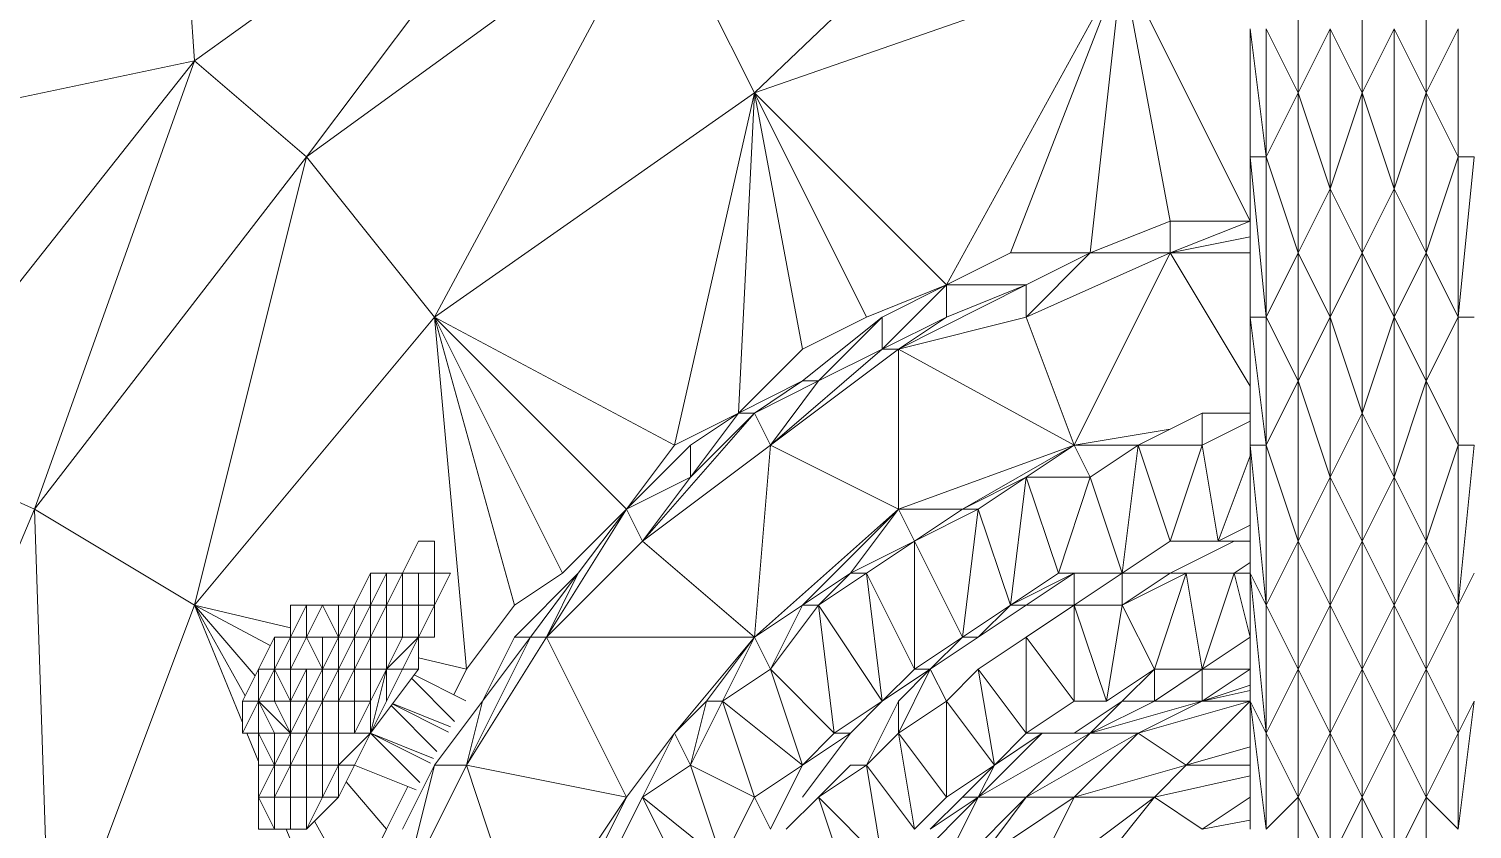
# Model space of a CAD drawing. Header units: millimetres. Extents: x 233224 to 234067, y -13631 to -11613.
# Drawn here: x 233501.33 to 233513.57, y -13580.7 to -13573.92 of the extents above; entities that cross this region are included whole.
import ezdxf

# ---------------------------------------------------------------- set-up
doc = ezdxf.new("R2010")
doc.units = ezdxf.units.MM
doc.header["$MEASUREMENT"] = 0
doc.layers.add('Int - Furniture', color=7, linetype='Continuous')
doc.layers.add('Int - Furniture _Pen_No__4', color=7, linetype='Continuous', lineweight=20, true_color=0x029e21)

# ---------------------------------------------------------------- blocks, each defined once
blk = doc.blocks.new('SAILOR AP1 D20-UZUNKOLLU')
at = {"layer": 'Int - Furniture _Pen_No__4', "linetype": 'Continuous'}
for p, q in [((13047.67, -921.12), (13036.81, -922.48)), ((13044.95, -922.48), (13047.67, -921.12)), ((13069.37, -921.12), (13055.81, -922.48)), ((13055.81, -922.48), (13058.52, -921.12)), ((13069.37, -922.48), (13069.37, -921.12)), ((13093.79, -921.12), (13080.22, -922.48)), ((13080.22, -922.48), (13080.22, -921.12)), ((13093.79, -922.48), (13093.79, -921.12)), ((13044.95, -922.48), (13036.81, -922.48)), ((13039.53, -925.19), (13036.81, -922.48)), ((13039.53, -925.19), (13044.95, -922.48)), ((13055.81, -922.48), (13044.95, -922.48)), ((13050.38, -925.19), (13044.95, -922.48)), ((13050.38, -925.19), (13055.81, -922.48)), ((13069.37, -922.48), (13055.81, -922.48)), ((13061.23, -925.19), (13055.81, -922.48)), ((13061.23, -925.19), (13069.37, -922.48)), ((13080.22, -922.48), (13069.37, -922.48)), ((13074.8, -925.19), (13069.37, -922.48)), ((13074.8, -925.19), (13080.22, -922.48)), ((13093.79, -922.48), (13080.22, -922.48)), ((13085.65, -925.19), (13080.22, -922.48)), ((13085.65, -925.19), (13093.79, -922.48)), ((13104.64, -922.48), (13093.79, -922.48)), ((13099.22, -925.19), (13093.79, -922.48)), ((13099.22, -925.19), (13104.64, -922.48)), ((13039.53, -925.19), (13028.67, -925.19)), ((13039.53, -925.19), (13034.1, -927.91)), ((13050.38, -925.19), (13039.53, -925.19)), ((13044.95, -927.91), (13039.53, -925.19)), ((13050.38, -925.19), (13044.95, -927.91)), ((13061.23, -925.19), (13050.38, -925.19)), ((13055.81, -927.91), (13050.38, -925.19)), ((13061.23, -925.19), (13055.81, -927.91)), ((13074.8, -925.19), (13061.23, -925.19)), ((13066.66, -927.91), (13061.23, -925.19)), ((13074.8, -925.19), (13066.66, -927.91)), ((13085.65, -925.19), (13074.8, -925.19)), ((13080.22, -927.91), (13074.8, -925.19)), ((13085.65, -925.19), (13080.22, -927.91)), ((13099.22, -925.19), (13085.65, -925.19)), ((13091.08, -927.91), (13085.65, -925.19)), ((13099.22, -925.19), (13091.08, -927.91)), ((13110.07, -925.19), (13099.22, -925.19)), ((13104.64, -927.91), (13099.22, -925.19)), ((13044.95, -927.91), (13034.1, -927.91)), ((13034.1, -927.91), (13039.53, -930.62)), ((13039.53, -930.62), (13044.95, -927.91)), ((13055.81, -927.91), (13044.95, -927.91)), ((13044.95, -927.91), (13050.38, -930.62)), ((13050.38, -930.62), (13055.81, -927.91)), ((13066.66, -927.91), (13055.81, -927.91)), ((13055.81, -927.91), (13061.23, -930.62)), ((13061.23, -930.62), (13066.66, -927.91)), ((13080.22, -927.91), (13066.66, -927.91)), ((13066.66, -927.91), (13072.08, -930.62)), ((13072.08, -930.62), (13080.22, -927.91)), ((13091.08, -927.91), (13080.22, -927.91)), ((13080.22, -927.91), (13085.65, -930.62)), ((13085.65, -930.62), (13091.08, -927.91)), ((13104.64, -927.91), (13091.08, -927.91)), ((13091.08, -927.91), (13099.22, -930.62)), ((13099.22, -930.62), (13104.64, -927.91)), ((13028.67, -930.62), (13039.53, -930.62)), ((13034.1, -933.33), (13039.53, -930.62)), ((13039.53, -930.62), (13050.38, -930.62)), ((13044.95, -933.33), (13039.53, -930.62)), ((13044.95, -933.33), (13050.38, -930.62)), ((13050.38, -930.62), (13061.23, -930.62)), ((13055.81, -933.33), (13050.38, -930.62)), ((13055.81, -933.33), (13061.23, -930.62)), ((13061.23, -930.62), (13072.08, -930.62)), ((13066.66, -933.33), (13061.23, -930.62)), ((13066.66, -933.33), (13072.08, -930.62)), ((13072.08, -930.62), (13085.65, -930.62)), ((13080.22, -933.33), (13072.08, -930.62)), ((13080.22, -933.33), (13085.65, -930.62)), ((13085.65, -930.62), (13099.22, -930.62)), ((13091.08, -933.33), (13085.65, -930.62)), ((13091.08, -933.33), (13099.22, -930.62)), ((13099.22, -930.62), (13110.07, -930.62)), ((13104.64, -933.33), (13099.22, -930.62)), ((13044.95, -933.33), (13034.1, -933.33)), ((13039.53, -936.05), (13034.1, -933.33)), ((13039.53, -936.05), (13044.95, -933.33)), ((13055.81, -933.33), (13044.95, -933.33)), ((13050.38, -936.05), (13044.95, -933.33)), ((13050.38, -936.05), (13055.81, -933.33)), ((13066.66, -933.33), (13055.81, -933.33)), ((13061.23, -936.05), (13055.81, -933.33)), ((13061.23, -936.05), (13066.66, -933.33)), ((13080.22, -933.33), (13066.66, -933.33)), ((13074.8, -936.05), (13066.66, -933.33)), ((13074.8, -936.05), (13080.22, -933.33)), ((13091.08, -933.33), (13080.22, -933.33)), ((13085.65, -936.05), (13080.22, -933.33)), ((13085.65, -936.05), (13091.08, -933.33)), ((13104.64, -933.33), (13091.08, -933.33)), ((13099.22, -936.05), (13091.08, -933.33)), ((13099.22, -936.05), (13104.64, -933.33)), ((13039.53, -936.05), (13028.67, -936.05)), ((13039.53, -936.05), (13036.81, -938.76)), ((13050.38, -936.05), (13039.53, -936.05)), ((13044.95, -938.76), (13039.53, -936.05)), ((13050.38, -936.05), (13044.95, -938.76)), ((13061.23, -936.05), (13050.38, -936.05)), ((13055.81, -938.76), (13050.38, -936.05)), ((13061.23, -936.05), (13055.81, -938.76)), ((13074.8, -936.05), (13061.23, -936.05)), ((13069.37, -938.76), (13061.23, -936.05)), ((13074.8, -936.05), (13069.37, -938.76)), ((13085.65, -936.05), (13074.8, -936.05)), ((13080.22, -938.76), (13074.8, -936.05)), ((13085.65, -936.05), (13080.22, -938.76)), ((13099.22, -936.05), (13085.65, -936.05)), ((13093.79, -938.76), (13085.65, -936.05)), ((13099.22, -936.05), (13093.79, -938.76)), ((13110.07, -936.05), (13099.22, -936.05)), ((13104.64, -938.76), (13099.22, -936.05)), ((13044.95, -938.76), (13036.81, -938.76)), ((13047.67, -940.12), (13036.81, -938.76)), ((13055.81, -938.76), (13044.95, -938.76)), ((13058.52, -940.12), (13044.95, -938.76)), ((13047.67, -940.12), (13044.95, -938.76)), ((13069.37, -938.76), (13055.81, -938.76)), ((13069.37, -940.12), (13055.81, -938.76)), ((13058.52, -940.12), (13055.81, -938.76)), ((13080.22, -938.76), (13069.37, -938.76)), ((13080.22, -940.12), (13069.37, -938.76)), ((13069.37, -940.12), (13069.37, -938.76)), ((13093.79, -938.76), (13080.22, -938.76)), ((13093.79, -940.12), (13080.22, -938.76)), ((13080.22, -940.12), (13080.22, -938.76)), ((13104.64, -938.76), (13093.79, -938.76)), ((13104.64, -940.12), (13093.79, -938.76)), ((13093.79, -940.12), (13093.79, -938.76)), ((13037.56, -940.12), (13036.81, -944.19)), ((13036.81, -944.19), (13039.53, -940.12)), ((13047.67, -940.12), (13036.81, -940.12)), ((13041.33, -940.12), (13039.53, -948.25)), ((13042.24, -940.12), (13042.24, -945.54)), ((13043.79, -940.12), (13042.24, -945.54)), ((13042.24, -945.54), (13047.67, -940.12)), ((13047.67, -940.12), (13044.95, -949.61)), ((13047.67, -940.12), (13047.67, -944.19)), ((13048.57, -940.12), (13047.67, -944.19)), ((13047.67, -944.19), (13050.38, -940.12)), ((13049.02, -940.12), (13047.67, -944.19)), ((13058.52, -940.12), (13047.67, -940.12)), ((13050.38, -940.12), (13050.38, -944.19)), ((13050.38, -944.19), (13053.09, -940.12)), ((13053.09, -940.12), (13058.52, -941.47)), ((13058.52, -940.12), (13058.52, -941.47)), ((13059.42, -940.12), (13058.52, -941.47)), ((13058.53, -940.12), (13058.52, -940.12)), ((13069.37, -940.12), (13058.53, -940.12)), ((13061.23, -941.47), (13061.23, -940.12)), ((13062.59, -940.12), (13061.23, -942.83)), ((13068.46, -940.12), (13061.23, -942.83)), ((13071.4, -940.12), (13069.37, -944.19)), ((13080.22, -940.12), (13069.37, -940.12)), ((13072.08, -944.19), (13072.08, -940.12)), ((13074.35, -940.12), (13085.65, -946.9)), ((13080.24, -940.12), (13080.22, -940.12)), ((13093.79, -940.12), (13080.24, -940.12)), ((13085.65, -940.12), (13085.65, -946.9)), ((13087.01, -940.12), (13085.65, -946.9)), ((13088.36, -940.12), (13085.65, -946.9)), ((13088.36, -940.12), (13110.07, -950.97)), ((13088.36, -946.9), (13088.36, -940.12)), ((13093.81, -940.12), (13093.79, -940.12)), ((13104.64, -940.12), (13093.81, -940.12)), ((13058.52, -941.47), (13050.38, -944.19)), ((13058.52, -941.47), (13058.52, -945.54)), ((13058.52, -946.9), (13061.23, -941.49)), ((13061.23, -941.49), (13061.23, -941.47)), ((13061.23, -941.47), (13061.23, -946.9)), ((13061.23, -942.83), (13069.37, -944.19)), ((13036.81, -944.19), (13039.53, -948.25)), ((13047.67, -944.19), (13044.95, -953.68)), ((13044.95, -949.61), (13047.67, -944.19)), ((13047.67, -944.19), (13047.67, -948.25)), ((13050.38, -944.19), (13047.67, -948.25)), ((13047.67, -944.19), (13050.38, -944.19)), ((13050.38, -948.25), (13050.38, -944.19)), ((13050.38, -944.19), (13058.52, -945.54)), ((13069.37, -944.19), (13061.23, -946.9)), ((13069.37, -944.19), (13069.37, -949.61)), ((13072.08, -944.19), (13069.37, -949.61)), ((13069.37, -944.19), (13072.08, -944.19)), ((13042.24, -945.54), (13039.53, -955.04)), ((13039.53, -948.25), (13042.24, -945.54)), ((13042.24, -945.54), (13044.95, -949.61)), ((13058.52, -945.54), (13050.38, -948.25)), ((13058.52, -945.54), (13055.81, -950.97)), ((13058.52, -945.54), (13058.52, -946.9)), ((13058.52, -945.54), (13058.52, -945.54)), ((13058.52, -946.9), (13055.81, -950.97)), ((13058.52, -950.97), (13058.52, -946.9)), ((13058.52, -950.97), (13061.23, -946.91)), ((13061.23, -946.9), (13061.23, -946.91)), ((13061.23, -946.9), (13069.37, -949.61)), ((13085.65, -946.9), (13069.37, -955.04)), ((13070.73, -946.91), (13069.37, -955.04)), ((13085.65, -946.9), (13080.22, -959.11)), ((13085.65, -946.9), (13085.65, -953.68)), ((13088.36, -946.9), (13085.65, -953.68)), ((13085.65, -946.9), (13088.36, -946.9)), ((13088.36, -946.9), (13110.07, -950.97)), ((13039.53, -948.25), (13025.96, -959.11)), ((13039.53, -948.25), (13031.39, -959.11)), ((13039.53, -948.25), (13039.53, -955.04)), ((13047.67, -948.25), (13044.95, -953.68)), ((13047.67, -948.25), (13047.67, -950.97)), ((13050.38, -948.25), (13047.67, -950.97)), ((13050.38, -948.25), (13047.67, -952.32)), ((13047.67, -948.25), (13050.38, -948.25)), ((13050.38, -948.25), (13055.81, -950.97)), ((13044.95, -949.61), (13039.53, -959.11)), ((13039.53, -955.04), (13044.95, -949.61)), ((13044.95, -949.61), (13044.95, -953.68)), ((13069.37, -949.61), (13058.52, -950.97)), ((13069.37, -949.61), (13066.66, -953.68)), ((13069.37, -955.04), (13069.37, -949.61)), ((13047.67, -950.97), (13044.95, -955.04)), ((13044.95, -953.68), (13047.67, -950.97)), ((13055.81, -950.97), (13047.67, -952.32)), ((13055.81, -950.97), (13055.81, -955.04)), ((13058.52, -950.97), (13055.81, -955.04)), ((13055.81, -950.97), (13058.52, -950.97)), ((13058.52, -950.97), (13058.52, -956.39)), ((13058.52, -950.97), (13066.66, -953.68)), ((13110.07, -950.97), (13082.94, -965.89)), ((13085.65, -960.46), (13110.07, -950.97)), ((13085.65, -953.68), (13110.07, -950.97)), ((13110.07, -950.97), (13099.22, -982.17)), ((13047.67, -952.32), (13047.67, -955.04)), ((13047.67, -952.32), (13055.81, -955.04)), ((13044.95, -953.68), (13039.53, -963.18)), ((13039.53, -959.11), (13044.95, -953.68)), ((13044.95, -953.68), (13044.95, -957.75)), ((13066.66, -953.68), (13058.52, -956.39)), ((13066.66, -953.68), (13066.66, -959.11)), ((13066.66, -953.68), (13069.37, -955.04)), ((13080.22, -959.11), (13085.65, -953.68)), ((13085.65, -953.68), (13082.94, -959.11)), ((13085.65, -953.68), (13085.65, -960.46)), ((13126.35, -953.68), (13099.22, -982.17)), ((13031.39, -959.11), (13039.53, -955.04)), ((13039.53, -955.04), (13034.1, -963.18)), ((13039.53, -955.04), (13039.53, -959.11)), ((13044.95, -959.11), (13047.67, -955.04)), ((13047.67, -955.04), (13053.09, -959.11)), ((13055.81, -955.04), (13047.67, -955.04)), ((13055.81, -955.04), (13053.1, -959.1)), ((13055.81, -959.11), (13055.81, -955.04)), ((13058.52, -955.04), (13055.81, -959.11)), ((13058.52, -955.04), (13055.81, -960.46)), ((13055.81, -955.04), (13058.52, -955.04)), ((13069.37, -955.04), (13063.94, -964.53)), ((13069.37, -955.04), (13063.94, -969.96)), ((13069.37, -955.04), (13066.66, -959.11)), ((13069.37, -955.04), (13077.51, -969.96)), ((13069.37, -955.04), (13080.22, -959.11)), ((13058.52, -956.39), (13055.81, -960.46)), ((13058.52, -956.39), (13066.66, -959.11)), ((13044.95, -957.75), (13039.53, -963.18)), ((13044.95, -957.75), (13042.24, -961.82)), ((13044.95, -957.75), (13044.95, -959.11)), ((13039.53, -959.11), (13031.39, -967.25)), ((13034.1, -963.18), (13039.53, -959.11)), ((13039.53, -959.11), (13039.53, -963.18)), ((13044.95, -959.11), (13042.24, -961.82)), ((13044.95, -959.11), (13050.38, -963.18)), ((13053.09, -959.11), (13044.95, -959.11)), ((13053.09, -959.11), (13050.38, -963.18)), ((13053.1, -959.1), (13053.09, -959.11)), ((13053.09, -963.18), (13055.81, -959.11)), ((13055.81, -959.11), (13055.81, -960.46)), ((13066.66, -959.11), (13055.81, -960.46)), ((13063.94, -964.53), (13066.66, -959.11)), ((13066.66, -959.11), (13063.94, -963.18)), ((13080.22, -959.11), (13077.51, -969.96)), ((13082.94, -959.11), (13077.51, -969.96)), ((13080.22, -959.11), (13082.94, -959.11)), ((13082.94, -959.11), (13080.22, -965.89)), ((13082.94, -965.89), (13082.94, -959.11)), ((13055.81, -960.46), (13053.09, -963.18)), ((13055.81, -960.46), (13053.09, -964.53)), ((13055.81, -960.46), (13063.94, -963.18)), ((13082.94, -965.89), (13085.65, -960.46)), ((13042.24, -961.82), (13039.53, -964.53)), ((13042.24, -961.82), (13039.53, -965.89)), ((13039.53, -963.18), (13042.24, -961.82)), ((13042.24, -961.82), (13047.67, -965.89)), ((13050.38, -963.18), (13042.24, -961.82)), ((13039.53, -963.18), (13031.39, -971.32)), ((13031.39, -967.25), (13039.53, -963.18)), ((13039.53, -963.18), (13036.81, -967.25)), ((13039.53, -963.18), (13039.53, -964.53)), ((13050.38, -963.18), (13047.67, -965.89)), ((13050.38, -967.25), (13053.09, -963.18)), ((13053.09, -963.18), (13053.09, -964.53)), ((13063.94, -963.18), (13053.09, -964.53)), ((13063.94, -963.18), (13061.23, -968.6)), ((13063.94, -963.18), (13063.94, -964.53)), ((13039.53, -964.53), (13036.81, -967.25)), ((13053.09, -964.53), (13050.38, -967.25)), ((13053.09, -964.53), (13050.38, -968.6)), ((13053.09, -964.53), (13061.23, -968.6)), ((13063.94, -964.53), (13061.23, -968.6)), ((13063.94, -964.53), (13063.94, -969.96)), ((13036.81, -968.6), (13039.53, -965.89)), ((13039.53, -965.89), (13044.95, -969.96)), ((13047.67, -965.89), (13039.53, -965.89)), ((13047.67, -965.89), (13044.95, -969.96)), ((13047.67, -965.89), (13050.38, -967.25)), ((13077.51, -969.96), (13080.22, -965.89)), ((13080.22, -965.89), (13077.51, -971.32)), ((13082.94, -965.89), (13077.51, -971.32)), ((13082.94, -965.89), (13080.22, -972.67)), ((13080.22, -971.32), (13082.94, -965.89)), ((13080.22, -965.89), (13082.94, -965.89)), ((13082.94, -965.89), (13099.22, -982.17)), ((13050.38, -967.25), (13044.95, -969.96)), ((13047.67, -969.96), (13050.38, -967.25)), ((13047.68, -971.31), (13050.38, -967.25)), ((13050.38, -967.25), (13050.38, -968.6)), ((13036.81, -968.6), (13042.24, -972.67)), ((13044.95, -969.96), (13036.81, -968.6)), ((13050.38, -968.6), (13047.67, -971.32)), ((13050.38, -968.6), (13058.52, -972.67)), ((13061.23, -968.6), (13050.38, -968.6)), ((13058.52, -974.03), (13061.23, -968.6)), ((13061.23, -968.6), (13058.52, -972.67)), ((13061.23, -968.6), (13063.94, -969.96)), ((13044.95, -969.96), (13042.24, -972.67)), ((13047.67, -969.96), (13042.24, -972.67)), ((13044.95, -969.96), (13047.67, -969.96)), ((13063.94, -969.96), (13053.09, -982.17)), ((13063.94, -969.96), (13055.81, -978.1)), ((13058.52, -974.03), (13063.94, -969.96)), ((13063.94, -969.96), (13069.37, -980.81)), ((13063.94, -969.96), (13077.51, -969.96)), ((13077.51, -969.96), (13069.37, -980.81)), ((13077.51, -969.96), (13077.51, -971.32)), ((13034.1, -971.32), (13039.53, -976.74)), ((13042.24, -972.67), (13034.1, -971.32)), ((13044.95, -974.03), (13047.67, -971.32)), ((13047.67, -971.32), (13044.95, -975.39)), ((13047.67, -971.32), (13047.68, -971.31)), ((13047.67, -971.32), (13055.81, -976.74)), ((13058.52, -972.67), (13047.67, -971.32)), ((13077.51, -971.32), (13069.37, -980.81)), ((13077.51, -971.32), (13074.8, -976.74)), ((13074.8, -978.1), (13080.22, -971.32)), ((13080.22, -971.32), (13074.8, -976.74)), ((13077.51, -971.32), (13080.22, -971.32)), ((13042.24, -972.67), (13039.53, -976.74)), ((13042.24, -972.67), (13042.24, -974.03)), ((13058.52, -972.67), (13055.81, -976.74)), ((13058.52, -972.67), (13058.52, -974.03)), ((13080.22, -972.67), (13077.51, -978.1)), ((13080.22, -972.67), (13099.22, -982.17)), ((13039.53, -976.74), (13031.39, -974.03)), ((13042.24, -974.03), (13039.53, -976.74)), ((13039.53, -978.1), (13044.95, -974.03)), ((13044.95, -974.03), (13042.24, -978.1)), ((13044.95, -974.03), (13044.95, -975.39)), ((13055.81, -978.1), (13058.52, -974.03)), ((13058.52, -974.03), (13055.81, -976.74)), ((13044.95, -975.39), (13042.24, -978.1)), ((13044.95, -975.39), (13050.38, -980.81)), ((13055.81, -976.74), (13044.95, -975.39)), ((13039.53, -976.74), (13036.81, -979.46)), ((13055.81, -976.74), (13050.38, -980.81)), ((13055.81, -976.74), (13055.81, -978.1)), ((13069.37, -980.81), (13074.8, -976.74)), ((13074.8, -976.74), (13072.08, -982.17)), ((13074.8, -976.74), (13074.8, -978.1)), ((13036.81, -980.81), (13042.22, -978.11)), ((13042.24, -978.1), (13039.53, -982.17)), ((13042.24, -978.1), (13042.22, -978.11)), ((13042.24, -978.1), (13047.67, -984.88)), ((13050.38, -980.81), (13042.24, -978.1)), ((13055.81, -978.1), (13050.38, -980.81)), ((13053.09, -982.17), (13055.81, -978.1)), ((13072.08, -983.53), (13077.51, -978.1)), ((13072.08, -983.53), (13074.8, -978.1)), ((13074.8, -978.1), (13072.08, -982.17)), ((13077.51, -978.1), (13099.22, -982.17)), ((13036.81, -980.81), (13039.53, -982.17)), ((13050.38, -980.81), (13047.67, -984.88)), ((13050.38, -980.81), (13053.09, -982.17)), ((13069.37, -980.81), (13053.09, -982.17)), ((13069.37, -980.81), (13061.23, -991.66)), ((13069.37, -980.81), (13072.08, -982.17)), ((13039.53, -982.17), (13034.1, -984.88)), ((13039.53, -982.17), (13042.24, -987.6)), ((13047.67, -984.88), (13039.53, -982.17)), ((13053.09, -982.17), (13044.95, -988.95)), ((13047.67, -986.24), (13053.09, -982.17)), ((13053.09, -982.17), (13047.67, -984.88)), ((13053.09, -982.17), (13053.09, -999.8)), ((13053.09, -982.17), (13061.23, -991.66)), ((13072.08, -982.17), (13061.23, -991.66)), ((13072.08, -982.17), (13066.66, -987.6)), ((13099.22, -982.17), (13069.37, -988.95)), ((13072.08, -983.53), (13099.22, -982.17)), ((13072.08, -982.17), (13072.08, -983.53)), ((13099.22, -982.17), (13080.22, -1009.31)), ((13099.22, -982.17), (13115.49, -990.31)), ((13072.08, -983.53), (13066.66, -987.6)), ((13072.08, -983.53), (13069.37, -988.95)), ((13069.37, -987.6), (13072.08, -983.53)), ((13034.1, -984.88), (13039.53, -991.66)), ((13042.24, -987.6), (13034.1, -984.88)), ((13047.67, -984.88), (13042.24, -987.6)), ((13047.67, -984.88), (13047.67, -986.24)), ((13047.67, -986.24), (13042.24, -987.6)), ((13044.95, -988.95), (13047.67, -986.24)), ((13039.53, -991.66), (13031.39, -987.6)), ((13042.24, -987.6), (13039.53, -991.66)), ((13042.24, -987.6), (13044.95, -988.95)), ((13061.23, -991.66), (13066.66, -987.6)), ((13066.66, -987.6), (13063.94, -993.02)), ((13069.37, -987.6), (13063.94, -993.02)), ((13066.66, -987.6), (13069.37, -987.6)), ((13044.95, -988.95), (13039.53, -991.66)), ((13044.95, -988.95), (13039.53, -993.02)), ((13063.94, -993.02), (13069.37, -988.95)), ((13069.37, -988.95), (13080.22, -1009.31)), ((13115.49, -990.31), (13080.22, -1009.31)), ((13115.49, -990.31), (13093.79, -1020.15)), ((13039.53, -991.66), (13034.1, -994.38)), ((13061.23, -991.66), (13053.09, -999.8)), ((13061.23, -991.66), (13063.94, -993.02)), ((13039.53, -993.02), (13031.39, -998.45)), ((13034.1, -995.73), (13039.53, -993.02)), ((13039.53, -993.02), (13042.24, -1006.59)), ((13039.53, -993.02), (13053.09, -999.8)), ((13063.94, -993.02), (13053.09, -999.8)), ((13063.94, -993.02), (13058.52, -998.45)), ((13063.94, -993.02), (13058.52, -997.1)), ((13063.94, -993.02), (13080.22, -1009.31)), ((13126.35, -995.73), (13093.79, -1020.15)), ((13126.35, -995.73), (13101.93, -1029.65)), ((13053.09, -999.8), (13058.52, -997.1)), ((13058.52, -997.1), (13053.09, -1001.17)), ((13053.09, -1002.52), (13058.52, -997.1)), ((13058.52, -998.45), (13055.81, -1002.52)), ((13058.52, -998.45), (13080.22, -1009.31)), ((13053.09, -999.8), (13042.24, -1006.59)), ((13053.09, -999.8), (13053.09, -1001.17)), ((13042.24, -1006.59), (13025.96, -1001.17)), ((13053.09, -1001.17), (13042.24, -1006.59)), ((13053.09, -1001.17), (13047.67, -1005.24)), ((13053.09, -1001.17), (13053.09, -1002.52)), ((13053.09, -1002.52), (13047.67, -1005.24)), ((13055.81, -1002.52), (13050.38, -1006.59)), ((13055.81, -1002.52), (13080.22, -1009.31)), ((13042.24, -1006.59), (13047.67, -1005.24)), ((13047.67, -1005.24), (13042.24, -1009.31)), ((13042.24, -1006.59), (13031.39, -1012.01)), ((13042.24, -1006.59), (13042.24, -1009.31)), ((13047.7, -1006.64), (13049.88, -1011.03)), ((13050.38, -1006.59), (13048.21, -1007.67)), ((13050.38, -1006.59), (13051.34, -1010.66)), ((13080.22, -1009.31), (13050.38, -1006.59)), ((13047.43, -1012.88), (13045.04, -1008.1)), ((13045.49, -1007.94), (13047.46, -1012.85)), ((13045.95, -1007.59), (13049.61, -1011.24)), ((13055.81, -1009.31), (13058.52, -1007.94)), ((13058.52, -1007.94), (13058.52, -1008.4)), ((13058.52, -1008.4), (13058.52, -1009.31)), ((13042.24, -1009.31), (13031.39, -1012.01)), ((13042.24, -1009.31), (13036.81, -1012.01)), ((13042.41, -1009.65), (13044.95, -1014.73)), ((13042.81, -1009.38), (13044.95, -1014.73)), ((13047.29, -1012.98), (13043.38, -1009.09)), ((13055.81, -1009.31), (13053.09, -1010.66)), ((13053.09, -1009.31), (13053.09, -1010.66)), ((13053.09, -1009.31), (13055.81, -1009.31)), ((13080.22, -1009.31), (13055.81, -1029.65)), ((13055.81, -1010.66), (13055.81, -1009.31)), ((13058.52, -1009.31), (13055.81, -1009.31)), ((13058.52, -1010.66), (13058.52, -1009.31)), ((13061.23, -1009.31), (13058.52, -1009.31)), ((13061.23, -1010.66), (13061.23, -1009.31)), ((13080.22, -1009.31), (13093.79, -1020.15)), ((13040.15, -1010.85), (13042.24, -1016.08)), ((13040.76, -1010.53), (13044.95, -1014.73)), ((13044.95, -1014.73), (13050.38, -1010.66)), ((13053.09, -1010.66), (13050.38, -1013.37)), ((13050.38, -1012.01), (13053.09, -1010.66)), ((13050.38, -1010.66), (13050.38, -1012.01)), ((13050.38, -1010.66), (13053.09, -1010.66)), ((13053.09, -1010.66), (13053.09, -1012.01)), ((13055.81, -1010.66), (13053.09, -1010.66)), ((13055.81, -1012.01), (13055.81, -1010.66)), ((13058.52, -1010.66), (13055.81, -1010.66)), ((13058.52, -1012.01), (13058.52, -1010.66)), ((13061.23, -1010.66), (13058.52, -1012.01)), ((13040.43, -1011.56), (13036.81, -1013.37)), ((13050.38, -1012.01), (13047.67, -1013.37)), ((13053.09, -1012.01), (13050.38, -1013.37)), ((13050.38, -1012.01), (13050.38, -1013.37)), ((13053.09, -1012.01), (13053.09, -1013.37)), ((13055.81, -1012.01), (13053.09, -1012.01)), ((13055.81, -1013.37), (13055.81, -1012.01)), ((13055.81, -1012.01), (13058.52, -1012.01)), ((13058.52, -1012.01), (13055.81, -1013.37)), ((13058.52, -1012.01), (13058.52, -1013.37)), ((13036.81, -1013.37), (13031.39, -1016.08)), ((13036.81, -1013.37), (13040.81, -1016.8)), ((13047.67, -1013.37), (13044.95, -1014.73)), ((13050.38, -1013.37), (13044.95, -1014.73)), ((13047.67, -1014.73), (13050.38, -1013.37)), ((13050.38, -1013.37), (13047.67, -1013.37)), ((13050.38, -1013.37), (13050.38, -1014.73)), ((13053.09, -1013.37), (13050.38, -1013.37)), ((13053.09, -1014.73), (13053.09, -1013.37)), ((13053.09, -1013.37), (13055.81, -1013.37)), ((13055.81, -1013.37), (13053.09, -1014.73)), ((13055.81, -1013.37), (13055.81, -1014.73)), ((13058.52, -1013.37), (13055.81, -1014.73)), ((13055.81, -1013.37), (13058.52, -1013.37)), ((13058.52, -1014.73), (13058.52, -1013.37)), ((13044.95, -1014.73), (13042.24, -1016.08)), ((13044.95, -1014.73), (13042.24, -1017.44)), ((13044.95, -1014.73), (13044.95, -1016.08)), ((13047.67, -1014.73), (13044.95, -1014.73)), ((13044.95, -1016.08), (13047.67, -1014.73)), ((13050.38, -1014.73), (13047.67, -1014.73)), ((13047.67, -1016.08), (13047.67, -1014.73)), ((13050.38, -1016.08), (13050.38, -1014.73)), ((13050.38, -1014.73), (13053.09, -1014.73)), ((13053.09, -1014.73), (13050.38, -1016.08)), ((13053.09, -1014.73), (13053.09, -1016.08)), ((13055.81, -1014.73), (13053.09, -1014.73)), ((13055.81, -1014.73), (13053.09, -1016.08)), ((13055.81, -1014.73), (13055.81, -1016.08)), ((13058.52, -1014.73), (13055.81, -1014.73)), ((13058.52, -1014.73), (13055.81, -1016.08)), ((13031.39, -1016.08), (13037.49, -1019.47)), ((13042.24, -1016.08), (13039.53, -1017.44)), ((13042.24, -1016.08), (13042.24, -1017.44)), ((13044.95, -1017.44), (13044.95, -1016.08)), ((13044.95, -1016.08), (13047.67, -1016.08)), ((13047.67, -1017.44), (13050.38, -1016.08)), ((13050.38, -1016.08), (13047.67, -1016.08)), ((13047.67, -1017.44), (13047.67, -1016.08)), ((13050.38, -1016.08), (13050.38, -1017.44)), ((13053.09, -1016.08), (13050.38, -1017.44)), ((13050.38, -1016.08), (13053.09, -1016.08)), ((13053.09, -1016.08), (13053.09, -1017.44)), ((13053.09, -1016.08), (13055.81, -1016.08)), ((13055.81, -1016.08), (13053.09, -1017.44)), ((13055.81, -1016.08), (13055.81, -1017.44)), ((13036.81, -1021.88), (13025.96, -1017.44)), ((13036.81, -1020.15), (13039.53, -1017.44)), ((13039.53, -1017.44), (13039.53, -1018.8)), ((13042.24, -1017.44), (13039.53, -1017.44)), ((13039.53, -1018.8), (13042.24, -1017.44)), ((13042.24, -1018.8), (13042.24, -1017.44)), ((13044.95, -1017.44), (13042.24, -1017.44)), ((13044.95, -1017.44), (13044.95, -1018.8)), ((13047.67, -1017.44), (13044.95, -1017.44)), ((13047.67, -1018.8), (13050.38, -1017.44)), ((13047.67, -1017.44), (13050.38, -1017.44)), ((13047.67, -1017.44), (13047.67, -1018.8)), ((13053.09, -1017.44), (13050.38, -1017.44)), ((13053.09, -1017.44), (13050.38, -1018.8)), ((13050.38, -1018.8), (13050.38, -1017.44)), ((13053.09, -1017.44), (13053.09, -1018.8)), ((13055.81, -1017.44), (13053.09, -1017.44)), ((13053.09, -1017.44), (13055.81, -1018.8)), ((13055.81, -1017.44), (13055.81, -1018.8)), ((13039.53, -1018.8), (13036.81, -1020.15)), ((13039.53, -1020.15), (13039.53, -1018.8)), ((13039.53, -1018.8), (13042.24, -1018.8)), ((13042.24, -1018.8), (13042.24, -1020.15)), ((13044.95, -1018.8), (13042.24, -1018.8)), ((13044.95, -1020.15), (13044.95, -1018.8)), ((13044.95, -1018.8), (13047.67, -1018.8)), ((13047.67, -1018.8), (13044.95, -1020.15)), ((13047.67, -1018.8), (13047.67, -1020.15)), ((13050.38, -1018.8), (13047.67, -1018.8)), ((13050.38, -1018.8), (13047.67, -1020.15)), ((13050.38, -1018.8), (13053.09, -1018.8)), ((13053.09, -1020.15), (13050.38, -1018.8)), ((13050.38, -1020.15), (13050.38, -1018.8)), ((13053.09, -1018.8), (13053.09, -1020.15)), ((13055.81, -1018.8), (13053.09, -1020.15)), ((13055.81, -1018.8), (13055.81, -1020.15)), ((13036.81, -1021.51), (13036.81, -1020.15)), ((13036.81, -1020.15), (13039.53, -1020.15)), ((13039.53, -1020.15), (13039.53, -1021.51)), ((13039.53, -1020.15), (13042.24, -1020.15)), ((13042.24, -1020.15), (13042.24, -1021.51)), ((13042.24, -1020.15), (13044.95, -1020.15)), ((13044.95, -1020.15), (13042.24, -1021.51)), ((13044.95, -1020.15), (13044.95, -1021.51)), ((13047.67, -1020.15), (13044.95, -1021.51)), ((13044.95, -1020.15), (13047.67, -1020.15)), ((13047.67, -1020.15), (13047.67, -1021.51)), ((13050.38, -1020.15), (13047.67, -1021.51)), ((13047.67, -1020.15), (13050.38, -1020.15)), ((13053.09, -1020.15), (13050.38, -1021.51)), ((13050.38, -1020.15), (13050.38, -1021.51)), ((13053.09, -1020.15), (13053.09, -1021.51)), ((13055.81, -1020.15), (13053.09, -1020.15)), ((13055.81, -1020.15), (13053.09, -1021.51)), ((13093.79, -1020.15), (13055.81, -1029.65)), ((13055.81, -1020.15), (13055.81, -1021.51)), ((13093.79, -1020.15), (13063.94, -1043.21)), ((13093.79, -1020.15), (13101.93, -1029.65)), ((13036.81, -1022.87), (13036.81, -1021.51)), ((13039.53, -1021.51), (13036.81, -1021.51)), ((13042.24, -1021.51), (13039.53, -1021.51)), ((13039.53, -1021.51), (13039.53, -1022.87)), ((13042.24, -1021.51), (13039.53, -1022.87)), ((13042.24, -1021.51), (13042.24, -1022.87)), ((13044.95, -1021.51), (13042.24, -1022.87)), ((13042.24, -1021.51), (13044.95, -1021.51)), ((13044.95, -1021.51), (13044.95, -1022.87)), ((13044.95, -1021.51), (13047.67, -1024.23)), ((13047.67, -1021.51), (13044.95, -1021.51)), ((13044.95, -1021.51), (13047.67, -1022.87)), ((13047.67, -1021.51), (13047.67, -1022.87)), ((13047.67, -1021.51), (13050.38, -1022.87)), ((13047.67, -1021.51), (13050.38, -1021.51)), ((13053.09, -1021.51), (13050.38, -1021.51)), ((13050.38, -1021.51), (13050.38, -1022.87)), ((13053.09, -1021.51), (13050.38, -1022.87)), ((13055.81, -1021.51), (13053.09, -1021.51)), ((13053.09, -1022.87), (13053.09, -1021.51)), ((13053.89, -1021.51), (13055.81, -1029.65)), ((13036.81, -1024.23), (13036.81, -1022.87)), ((13036.81, -1022.87), (13039.53, -1024.23)), ((13036.81, -1022.87), (13039.53, -1022.87)), ((13039.53, -1022.87), (13039.53, -1024.23)), ((13042.24, -1022.87), (13039.53, -1024.23)), ((13042.24, -1022.87), (13039.53, -1022.87)), ((13042.24, -1022.87), (13042.24, -1024.23)), ((13042.24, -1022.87), (13044.95, -1024.23)), ((13044.95, -1022.87), (13042.24, -1022.87)), ((13044.95, -1022.87), (13044.95, -1024.23)), ((13044.95, -1022.87), (13047.67, -1024.23)), ((13047.67, -1022.87), (13047.67, -1024.23)), ((13050.38, -1022.87), (13047.67, -1024.23)), ((13050.38, -1022.87), (13047.67, -1022.87)), ((13050.38, -1022.87), (13050.38, -1024.23)), ((13053.09, -1022.87), (13050.38, -1022.87)), ((13053.09, -1022.87), (13050.38, -1024.23)), ((13052.39, -1023.22), (13055.81, -1029.65)), ((13036.81, -1024.23), (13039.53, -1024.23)), ((13039.53, -1024.23), (13042.24, -1024.23)), ((13042.24, -1024.23), (13044.95, -1024.23)), ((13044.95, -1025.21), (13042.55, -1024.23)), ((13044.95, -1024.23), (13044.95, -1025.58)), ((13044.95, -1025.58), (13047.67, -1024.23)), ((13047.67, -1024.23), (13044.95, -1024.23)), ((13047.67, -1025.58), (13050.38, -1024.23)), ((13047.67, -1024.23), (13047.67, -1025.58)), ((13047.67, -1024.23), (13050.38, -1024.23)), ((13044.95, -1025.58), (13047.67, -1025.58)), ((13055.81, -1029.65), (13045.86, -1025.58)), ((13048.1, -1025.36), (13055.81, -1029.65)), ((13049.82, -1024.51), (13055.81, -1029.65)), ((13055.81, -1029.65), (13023.25, -1041.86)), ((13055.81, -1029.65), (13063.94, -1043.21)), ((13101.93, -1029.65), (13063.94, -1043.21)), ((13101.93, -1029.65), (13069.37, -1055.43)), ((13101.93, -1029.65), (13096.5, -1055.43)), ((13101.93, -1029.65), (13120.93, -1031.01)), ((13063.94, -1043.21), (13023.25, -1041.86)), ((13063.94, -1043.21), (13028.67, -1058.14)), ((13063.94, -1043.21), (13069.37, -1055.43))]:
    blk.add_line(p, q, dxfattribs=at)

msp = doc.modelspace()

# ---------------------------------------------------------------- block references
at = {"layer": 'Int - Furniture', "color": 104, "linetype": 'Continuous', "lineweight": 20, "true_color": 0x029e21, "xscale": -0.1, "yscale": 0.1, "zscale": 100, "rotation": 269.9996263552803}
msp.add_blockref('SAILOR AP1 D20-UZUNKOLLU', (233605.688, -14884.385), dxfattribs=at)

doc.saveas('drawing.dxf')
